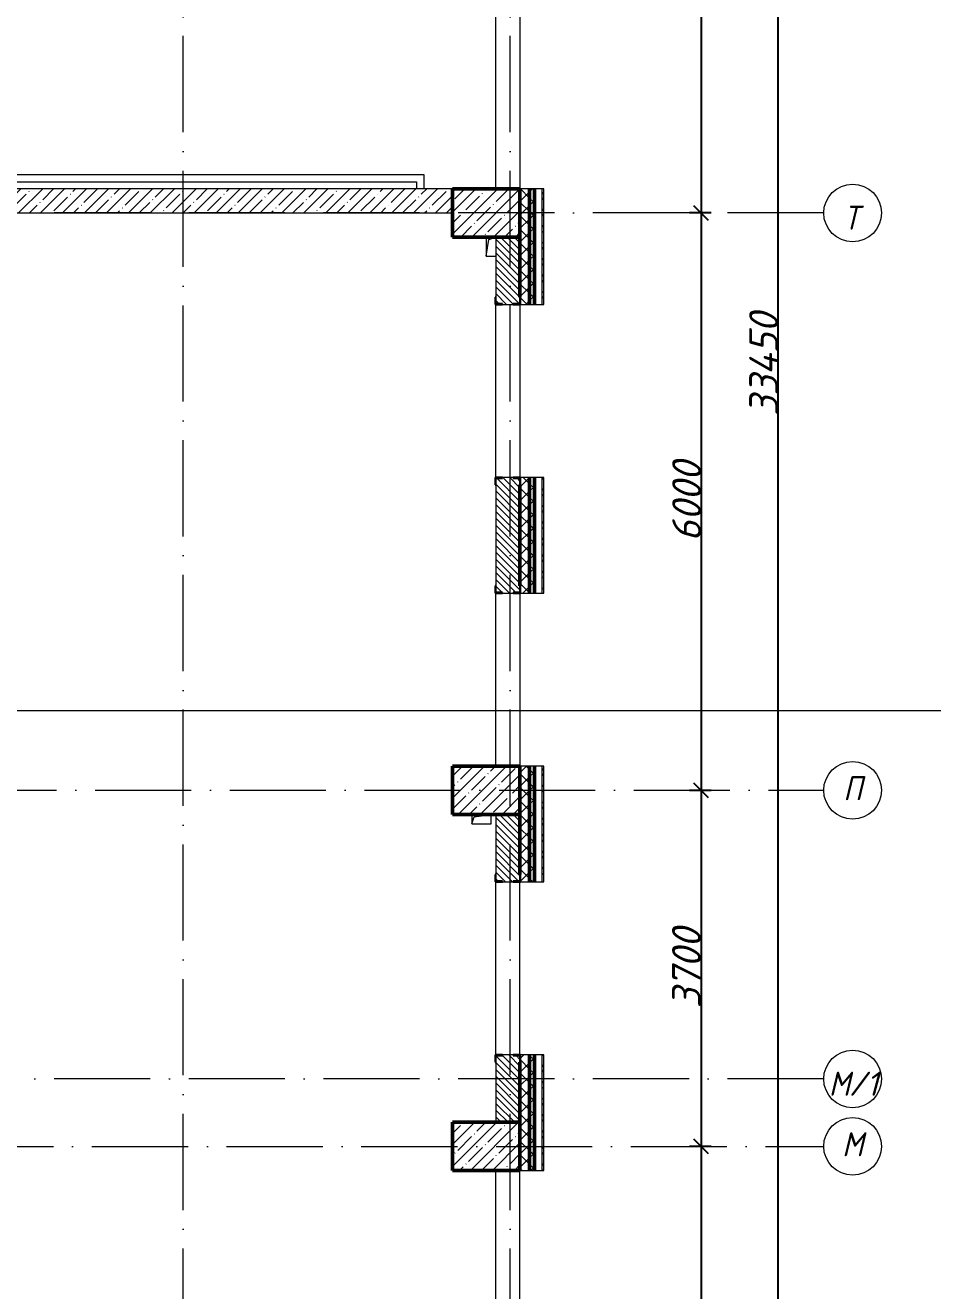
# Model space of a CAD drawing. Header units: millimetres. Extents: x -537608 to 253996, y -217170 to 186033.
# Drawn here: x -160277 to -150845, y 104465 to 117615 of the extents above; entities that cross this region are included whole.
import ezdxf

# ---------------------------------------------------------------- set-up
doc = ezdxf.new("R2010")
doc.units = ezdxf.units.MM
doc.linetypes.add('50_200_ШТРИХ_1Т_ш5_п1_п1_', pattern=[1400, 1000, -200, 0, -200])
for name, color, linetype, lineweight in [('A-____-____-DIMS', 7, 'Continuous', 9), ('A-DETL-____-OTLN-4', 7, 'Continuous', 18), ('A-GENM-____-MCUT', 7, 'Continuous', 25), ('A-GENM-____-OTLN', 7, 'Continuous', 9), ('A-GENM-____-OTLN-1', 7, 'Continuous', 25), ('A-WALL-____-MCUT-1', 7, 'Continuous', 9), ('A-WALL-____-MCUT-2', 7, 'Continuous', 50), ('A-WALL-____-MCUT-3', 7, 'Continuous', 9), ('A-WALL-____-OTLN', 7, 'Continuous', 9), ('A-WALL-____-PATT-1', 7, 'Continuous', 9), ('A-WALL-FNSH-MCUT-1', 7, 'Continuous', 9), ('S-COLS-____-MCUT', 7, 'Continuous', 50), ('S-COLS-____-OTLN', 7, 'Continuous', 9), ('S-GRID-____-IDEN', 7, 'Continuous', 9), ('S-GRID-____-OTLN-1', 7, '50_200_ШТРИХ_1Т_ш5_п1_п1_', 9)]:
    doc.layers.add(name, color=color, linetype=linetype, lineweight=lineweight)
doc.layers.add('G-____-____-SYMB-1', color=9, linetype='Continuous', lineweight=9, true_color=0x808080)
doc.styles.add('ISOCPEUR_I', font='isocpeui.ttf', dxfattribs={"height": 300})
doc.dimstyles.new('ISO-2_5_0_9К_БОЛЬШОЙ_ОСИ', dxfattribs={"dimscale": 304.8, "dimtxt": 248.995294, "dimasz": 0.492126, "dimexe": 0.393701, "dimexo": 0, "dimgap": 0, "dimtad": 1, "dimdec": 0, "dimzin": 0, "dimdsep": 46, "dimtxsty": 'ISOCPEUR_I', "dimblk1": 'OBLIQUE', "dimblk2": 'OBLIQUE', "dimsah": 1, "dimcen": 0.09, "dimdle": 0.393701, "dimazin": 0, "dimtfac": 1, "dimtdec": 4, "dimtix": 1, "dimtmove": 0, "dimatfit": 3, "dimfxl": 1, "dimtvp": 1, "dimtolj": 1, "dimtzin": 0, "dimarcsym": 2})
pattern_1 = [(45, (-178684.97, 83184.24), (-70.71068, 70.71068), []), (135, (-178684.97, 83184.24), (-70.71068, -70.71068), [])]
pattern_2 = [(135, (-178684.97, 83184.237), (-35.35534, -35.35534), [])]

# ---------------------------------------------------------------- blocks, each defined once
blk = doc.blocks.new('BSC_Колонна _Прямоугольная - 500х700-25976089-АР1_План отверстий 3 этажа в осях 1-64_А-ГГ')
at = {"layer": 'S-COLS-____-OTLN'}
h = blk.add_hatch(dxfattribs=at)
h.set_pattern_fill('FP_40', color=256, style=0, pattern_type=2)
h.set_pattern_definition([(315, (-32481.04, 23200), (114.04925, 114.04925), []), (315, (-32481.04, 23085.95), (114.04925, 114.04925), [201.613, -40.323, 3.353, -36.97])])
h.paths.add_polyline_path([(-250, 350), (-250, -350), (250, -350), (250, 350)], flags=0)
at = {"layer": 'S-COLS-____-MCUT'}
for p, q in [((250, 350), (-250, 350)), ((-250, 350), (-250, -350)), ((250, -350), (250, 350)), ((-250, -350), (250, -350))]:
    blk.add_line(p, q, dxfattribs=at)
blk = doc.blocks.new('BSC_Колонна _Прямоугольная - 500х700-V126-АР1_План отверстий 3 этажа в осях 1-64_А-ГГ')
at = {"layer": 'S-COLS-____-OTLN'}
h = blk.add_hatch(dxfattribs=at)
h.set_pattern_fill('FP_149', color=256, style=0, pattern_type=2)
h.set_pattern_definition([(315, (-22781.04, 23200), (114.04925, 114.04925), []), (315, (-22781.04, 23085.95), (114.04925, 114.04925), [201.613, -40.323, 3.353, -36.97])])
h.paths.add_polyline_path([(-250, 350), (-250, -350), (250, -350), (250, 350)], flags=0)
at = {"layer": 'S-COLS-____-MCUT'}
for p, q in [((250, 350), (-250, 350)), ((-250, 350), (-250, -350)), ((250, -350), (250, 350)), ((-250, -350), (250, -350))]:
    blk.add_line(p, q, dxfattribs=at)
blk = doc.blocks.new('BSC_Колонна _Прямоугольная - 500х700-V127-АР1_План отверстий 3 этажа в осях 1-64_А-ГГ')
at = {"layer": 'S-COLS-____-OTLN'}
h = blk.add_hatch(dxfattribs=at)
h.set_pattern_fill('FP_150', color=256, style=0, pattern_type=2)
h.set_pattern_definition([(315, (-26481.04, 23200), (114.04925, 114.04925), []), (315, (-26481.04, 23085.95), (114.04925, 114.04925), [201.613, -40.323, 3.353, -36.97])])
h.paths.add_polyline_path([(-250, 237), (-250, -350), (250, -350), (250, 350), (-250, 350)], flags=0)
at = {"layer": 'S-COLS-____-MCUT'}
for p, q in [((250, 350), (-250, 350)), ((-250, 350), (-250, -350)), ((250, -350), (250, 350)), ((-250, -350), (250, -350))]:
    blk.add_line(p, q, dxfattribs=at)
blk = doc.blocks.new('Фахверк_СКБ_Уголок - 250_2700-27497298-АР1_План отверстий 3 этажа в осях 1-64_А-ГГ')
at = {"layer": 'A-GENM-____-MCUT'}
for p, q in [((200, 181), (125, 181)), ((125, 181), (125, 106)), ((131, 106), (131, 175)), ((131, 175), (200, 175)), ((200, 175), (200, 181)), ((125, 106), (131, 106)), ((131, -6), (125, -6)), ((125, -6), (125, -81)), ((125, -81), (200, -81)), ((131, -75), (131, -6)), ((200, -75), (131, -75)), ((200, -81), (200, -75))]:
    blk.add_line(p, q, dxfattribs=at)
blk = doc.blocks.new('AR_Отверстие прямоугольное _в плите_ - AR_Отверстие прямоугольное _в плите_-30510803-АР1_План отверстий 3 этажа в осях 1-64_А-ГГ')
at = {"layer": 'A-GENM-____-OTLN'}
for p, q in [((-50, 100), (-50, -100)), ((-50, -100), (-25, 75)), ((-25, 75), (50, 100)), ((-50, -100), (50, -100))]:
    blk.add_line(p, q, dxfattribs=at)
blk = doc.blocks.new('AR_Отверстие прямоугольное _в плите_ - AR_Отверстие прямоугольное _в плите_-V183-АР1_План отверстий 3 этажа в осях 1-64_А-ГГ')
at = {"layer": 'A-GENM-____-OTLN'}
for p, q in [((-100, 50), (-100, -50)), ((-100, -50), (-75, 25)), ((-75, 25), (100, 50)), ((100, -50), (100, 50)), ((-100, -50), (100, -50))]:
    blk.add_line(p, q, dxfattribs=at)
blk = doc.blocks.new('Ось сетки - Круг_Ø6_00__ISO-2_5_0_9K_-25732049-АР1_План отверстий 3 этажа в осях 1-64_А-ГГ')
at = {"layer": 'S-GRID-____-IDEN'}
blk.add_circle((0, 0), 3, dxfattribs=at)
blk = doc.blocks.new('_Oblique')
at = {"color": 0, "linetype": 'ByBlock', "lineweight": -2}
blk.add_line((-0.5, -0.5), (0.5, 0.5), dxfattribs=at)
blk = doc.blocks.new('*D1171')
at = {"layer": 'A-____-____-DIMS', "color": 0, "lineweight": -2, "transparency": 16777216}
for p, q in [((-153252, 121785), (-153252, 115545)), ((-153146, 121665), (-153372, 121665)), ((-153146, 115665), (-153372, 115665))]:
    blk.add_line(p, q, dxfattribs=at)
at = {"layer": 'Defpoints', "color": 0, "transparency": 16777216}
for p in [(-153146, 121665), (-153252, 115665), (-153146, 115665)]:
    blk.add_point(p, dxfattribs=at)
at = {"layer": 'A-____-____-DIMS', "color": 0, "lineweight": -2, "transparency": 16777216, "xscale": 150, "yscale": 150, "zscale": 150}
for p, rotation in [((-153252, 121665), 90), ((-153252, 115665), 270)]:
    blk.add_blockref('_Oblique', p, dxfattribs=dict(at, rotation=rotation))
at = {"layer": 'A-____-____-DIMS', "color": 0, "transparency": 16777216, "insert": (-153402, 118665), "char_height": 300, "width": 758.48, "attachment_point": 5, "rotation": 90, "style": 'ISOCPEUR_I'}
blk.add_mtext('\\A1;6000', dxfattribs=at)
blk = doc.blocks.new('*D1172')
at = {"layer": 'A-____-____-DIMS', "color": 0, "lineweight": -2, "transparency": 16777216}
for p, q in [((-153252, 115785), (-153252, 109545)), ((-153146, 115665), (-153372, 115665)), ((-153146, 109665), (-153372, 109665))]:
    blk.add_line(p, q, dxfattribs=at)
at = {"layer": 'Defpoints', "color": 0, "transparency": 16777216}
for p in [(-153146, 115665), (-153252, 109665), (-153146, 109665)]:
    blk.add_point(p, dxfattribs=at)
at = {"layer": 'A-____-____-DIMS', "color": 0, "lineweight": -2, "transparency": 16777216, "xscale": 150, "yscale": 150, "zscale": 150}
for p, rotation in [((-153252, 115665), 90), ((-153252, 109665), 270)]:
    blk.add_blockref('_Oblique', p, dxfattribs=dict(at, rotation=rotation))
at = {"layer": 'A-____-____-DIMS', "color": 0, "transparency": 16777216, "insert": (-153402, 112665), "char_height": 300, "width": 758.48, "attachment_point": 5, "rotation": 90, "style": 'ISOCPEUR_I'}
blk.add_mtext('\\A1;6000', dxfattribs=at)
blk = doc.blocks.new('*D1173')
at = {"layer": 'A-____-____-DIMS', "color": 0, "lineweight": -2, "transparency": 16777216}
for p, q in [((-153252, 109785), (-153252, 105845)), ((-153146, 109665), (-153372, 109665)), ((-153146, 105965), (-153372, 105965))]:
    blk.add_line(p, q, dxfattribs=at)
at = {"layer": 'Defpoints', "color": 0, "transparency": 16777216}
for p in [(-153146, 109665), (-153252, 105965), (-153146, 105965)]:
    blk.add_point(p, dxfattribs=at)
at = {"layer": 'A-____-____-DIMS', "color": 0, "lineweight": -2, "transparency": 16777216, "xscale": 150, "yscale": 150, "zscale": 150}
for p, rotation in [((-153252, 109665), 90), ((-153252, 105965), 270)]:
    blk.add_blockref('_Oblique', p, dxfattribs=dict(at, rotation=rotation))
at = {"layer": 'A-____-____-DIMS', "color": 0, "transparency": 16777216, "insert": (-153404, 107815), "char_height": 300, "width": 758.48, "attachment_point": 5, "rotation": 90, "style": 'ISOCPEUR_I'}
blk.add_mtext('\\A1;3700', dxfattribs=at)
blk = doc.blocks.new('*D1174')
at = {"layer": 'A-____-____-DIMS', "color": 0, "lineweight": -2, "transparency": 16777216}
for p, q in [((-153252, 106085), (-153252, 100545)), ((-153146, 105965), (-153372, 105965)), ((-153146, 100665), (-153372, 100665))]:
    blk.add_line(p, q, dxfattribs=at)
at = {"layer": 'Defpoints', "color": 0, "transparency": 16777216}
for p in [(-153146, 105965), (-153252, 100665), (-153146, 100665)]:
    blk.add_point(p, dxfattribs=at)
at = {"layer": 'A-____-____-DIMS', "color": 0, "lineweight": -2, "transparency": 16777216, "xscale": 150, "yscale": 150, "zscale": 150}
for p, rotation in [((-153252, 105965), 90), ((-153252, 100665), 270)]:
    blk.add_blockref('_Oblique', p, dxfattribs=dict(at, rotation=rotation))
at = {"layer": 'A-____-____-DIMS', "color": 0, "transparency": 16777216, "insert": (-153402, 103315), "char_height": 300, "width": 758.48, "attachment_point": 5, "rotation": 90, "style": 'ISOCPEUR_I'}
blk.add_mtext('\\A1;5300', dxfattribs=at)
blk = doc.blocks.new('*D1176')
at = {"layer": 'A-____-____-DIMS', "color": 0, "lineweight": -2, "transparency": 16777216}
for p, q in [((-152452, 97245), (-152452, 130935)), ((-152559, 130815), (-152332, 130815)), ((-152559, 97365), (-152332, 97365))]:
    blk.add_line(p, q, dxfattribs=at)
at = {"layer": 'Defpoints', "color": 0, "transparency": 16777216}
for p in [(-152559, 130815), (-152452, 130815), (-152559, 97365)]:
    blk.add_point(p, dxfattribs=at)
at = {"layer": 'A-____-____-DIMS', "color": 0, "lineweight": -2, "transparency": 16777216, "xscale": 150, "yscale": 150, "zscale": 150}
for p, rotation in [((-152452, 130815), 90), ((-152452, 97365), 270)]:
    blk.add_blockref('_Oblique', p, dxfattribs=dict(at, rotation=rotation))
at = {"layer": 'A-____-____-DIMS', "color": 0, "transparency": 16777216, "insert": (-152602, 114090), "char_height": 300, "width": 971.08, "attachment_point": 5, "rotation": 90, "style": 'ISOCPEUR_I'}
blk.add_mtext('\\A1;33450', dxfattribs=at)

msp = doc.modelspace()

# ---------------------------------------------------------------- hatches: boundary and pattern name
at = {"layer": 'A-WALL-____-PATT-1'}
h = msp.add_hatch(dxfattribs=at)
h.set_pattern_fill('FP_1', color=256, style=0, pattern_type=2)
h.set_pattern_definition(pattern_1)
h.paths.add_polyline_path([(-155034.9702, 92715.2788), (-155034.9702, 94915.2788), (-155128.9702, 94915.2788), (-155128.9702, 94840.2788), (-155134.9702, 94840.2788), (-155134.9702, 92715.2788)], flags=0)
h.paths.add_polyline_path([(-155034.9702, 96715.2788), (-155034.9702, 97915.2788), (-155128.9702, 97915.2788), (-155128.9702, 97840.2788), (-155134.9702, 97840.2788), (-155134.9702, 96790.2788), (-155128.9702, 96790.2788), (-155128.9702, 96715.2788)], flags=0)
h.paths.add_polyline_path([(-155034.9702, 99715.2788), (-155034.9702, 100915.2788), (-155134.9702, 100915.2788), (-155134.9702, 99790.2788), (-155128.9702, 99790.2788), (-155128.9702, 99715.2788)], flags=0)
h.paths.add_polyline_path([(-155034.9702, 102715.2788), (-155034.9702, 103915.2788), (-155128.9702, 103915.2788), (-155128.9702, 103840.2788), (-155134.9702, 103840.2788), (-155134.9702, 102790.2788), (-155128.9702, 102790.2788), (-155128.9702, 102715.2788)], flags=0)
h.paths.add_polyline_path([(-155134.9702, 105715.2788), (-155034.9702, 105715.2788), (-155034.9702, 106915.2788), (-155128.9702, 106915.2788), (-155128.9702, 106840.2788), (-155134.9702, 106840.2788), (-155134.9702, 106215.2788)], flags=0)
h.paths.add_polyline_path([(-155128.9702, 108715.2788), (-155034.9702, 108715.2788), (-155034.9702, 109915.2788), (-155134.9702, 109915.2788), (-155134.9702, 108790.2788), (-155128.9702, 108790.2788), (-155128.9702, 108721.2788)], flags=0)
h.paths.add_polyline_path([(-155128.9702, 111715.2788), (-155034.9702, 111715.2788), (-155034.9702, 112915.2788), (-155128.9702, 112915.2788), (-155128.9702, 112840.2788), (-155134.9702, 112840.2788), (-155134.9702, 111790.2788), (-155128.9702, 111790.2788), (-155128.9702, 111721.2788)], flags=0)
h.paths.add_polyline_path([(-155128.9702, 114715.2788), (-155034.9702, 114715.2788), (-155034.9702, 115915.2788), (-155134.9702, 115915.2788), (-155134.9702, 114790.2788), (-155128.9702, 114790.2788), (-155128.9702, 114721.2788)], flags=0)
h.paths.add_polyline_path([(-155034.9702, 117715.2788), (-155034.9702, 118915.2788), (-155128.9702, 118915.2788), (-155128.9702, 118840.2788), (-155134.9702, 118840.2788), (-155134.9702, 117790.2788), (-155128.9702, 117790.2788), (-155128.9702, 117715.2788)], flags=0)
h.paths.add_polyline_path([(-155128.9702, 120715.2788), (-155034.9702, 120715.2788), (-155034.9702, 121915.2788), (-155134.9702, 121915.2788), (-155134.9702, 120790.2788), (-155128.9702, 120790.2788), (-155128.9702, 120721.2788)], flags=0)
h.paths.add_polyline_path([(-155034.9702, 123715.2788), (-155034.9702, 124965.2788), (-155128.9702, 124965.2788), (-155128.9702, 124890.2788), (-155134.9702, 124890.2788), (-155134.9702, 123790.2788), (-155128.9702, 123790.2788), (-155128.9702, 123715.2788)], flags=0)
h.paths.add_polyline_path([(-155034.9702, 126765.2788), (-155034.9702, 130915.2788), (-155134.9702, 130915.2788), (-155134.9702, 126765.2788)], flags=0)
h = msp.add_hatch(dxfattribs=at)
h.set_pattern_fill('FP_1', color=256, style=0, pattern_type=2)
h.set_pattern_definition(pattern_1)
h.paths.add_polyline_path([(-154984.9702, 92715.2788), (-154984.9702, 94915.2788), (-155034.9702, 94915.2788), (-155034.9702, 92715.2788)], flags=0)
h.paths.add_polyline_path([(-154984.9702, 96715.2788), (-154984.9702, 97915.2788), (-155034.9702, 97915.2788), (-155034.9702, 96715.2788)], flags=0)
h.paths.add_polyline_path([(-154984.9702, 99715.2788), (-154984.9702, 100915.2788), (-155034.9702, 100915.2788), (-155034.9702, 99715.2788)], flags=0)
h.paths.add_polyline_path([(-154984.9702, 102715.2788), (-154984.9702, 103915.2788), (-155034.9702, 103915.2788), (-155034.9702, 102715.2788)], flags=0)
h.paths.add_polyline_path([(-154984.9702, 105715.2788), (-154984.9702, 106915.2788), (-155034.9702, 106915.2788), (-155034.9702, 105715.2788)], flags=0)
h.paths.add_polyline_path([(-155034.9702, 108715.2788), (-154984.9702, 108715.2788), (-154984.9702, 109915.2788), (-155034.9702, 109915.2788), (-155034.9702, 109719.2014)], flags=0)
h.paths.add_polyline_path([(-155034.9702, 111715.2788), (-154984.9702, 111715.2788), (-154984.9702, 112915.2788), (-155034.9702, 112915.2788)], flags=0)
h.paths.add_polyline_path([(-154984.9702, 114715.2788), (-154984.9702, 115915.2788), (-155034.9702, 115915.2788), (-155034.9702, 114715.2788)], flags=0)
h.paths.add_polyline_path([(-155034.9702, 117715.2788), (-154984.9702, 117715.2788), (-154984.9702, 118915.2788), (-155034.9702, 118915.2788), (-155034.9702, 118319.5052)], flags=0)
h.paths.add_polyline_path([(-155034.9702, 120715.2788), (-154984.9702, 120715.2788), (-154984.9702, 121915.2788), (-155034.9702, 121915.2788), (-155034.9702, 121759.6267)], flags=0)
h.paths.add_polyline_path([(-154984.9702, 123715.2788), (-154984.9702, 124965.2788), (-155034.9702, 124965.2788), (-155034.9702, 123715.2788)], flags=0)
h.paths.add_polyline_path([(-154984.9702, 126765.2788), (-154984.9702, 130915.2788), (-155034.9702, 130915.2788), (-155034.9702, 126765.2788)], flags=0)
h = msp.add_hatch(dxfattribs=at)
h.set_pattern_fill('FP_3', color=256, style=0, pattern_type=2)
h.set_pattern_definition([(45, (-178684.97, 83184.24), (-85.5366, 85.5366), []), (45, (-178627.95, 83184.24), (-85.5366, 85.5366), [])])
h.paths.add_polyline_path([(-154904.9702, 92905.2788), (-154884.9702, 92905.2788), (-154884.9702, 94915.2788), (-154904.9702, 94915.2788), (-154904.9702, 92948.6091)], flags=0)
h.paths.add_polyline_path([(-154884.9702, 96715.2788), (-154884.9702, 97915.2788), (-154904.9702, 97915.2788), (-154904.9702, 96715.2788)], flags=0)
h.paths.add_polyline_path([(-154884.9702, 99715.2788), (-154884.9702, 100915.2788), (-154904.9702, 100915.2788), (-154904.9702, 99715.2788)], flags=0)
h.paths.add_polyline_path([(-154884.9702, 102715.2788), (-154884.9702, 103915.2788), (-154904.9702, 103915.2788), (-154904.9702, 102715.2788)], flags=0)
h.paths.add_polyline_path([(-154904.9702, 105715.2788), (-154884.9702, 105715.2788), (-154884.9702, 106915.2788), (-154904.9702, 106915.2788)], flags=0)
h.paths.add_polyline_path([(-154884.9702, 108715.2788), (-154884.9702, 109915.2788), (-154904.9702, 109915.2788), (-154904.9702, 108715.2788)], flags=0)
h.paths.add_polyline_path([(-154884.9702, 111715.2788), (-154884.9702, 112915.2788), (-154904.9702, 112915.2788), (-154904.9702, 111715.2788)], flags=0)
h.paths.add_polyline_path([(-154904.9702, 114715.2788), (-154884.9702, 114715.2788), (-154884.9702, 115915.2788), (-154904.9702, 115915.2788), (-154904.9702, 114879.3837)], flags=0)
h.paths.add_polyline_path([(-154884.9702, 117715.2788), (-154884.9702, 118915.2788), (-154904.9702, 118915.2788), (-154904.9702, 117715.2788)], flags=0)
h.paths.add_polyline_path([(-154884.9702, 120715.2788), (-154884.9702, 121915.2788), (-154904.9702, 121915.2788), (-154904.9702, 120715.2788)], flags=0)
h.paths.add_polyline_path([(-154904.9702, 123715.2788), (-154884.9702, 123715.2788), (-154884.9702, 124735.2788), (-154904.9702, 124735.2788), (-154904.9702, 124339.7178)], flags=0)
h = msp.add_hatch(dxfattribs=at)
h.set_pattern_fill('FP_38', color=256, style=0, pattern_type=2)
h.set_pattern_definition([(45, (-178684.97, 83184.24), (-114.04925, 114.04925), []), (45, (-178570.92, 83184.24), (-114.04925, 114.04925), [201.612, -40.322, 3.353, -36.97])])
h.paths.add_polyline_path([(-155834.9702, 115665.2788), (-155834.9702, 115915.2788), (-162234.9702, 115915.2788), (-162234.9702, 115665.2788), (-157489.0756, 115665.2788)], flags=0)
h.paths.add_polyline_path([(-163384.9702, 115665.2788), (-163384.9702, 115915.2788), (-164084.9702, 115915.2788), (-164084.9702, 115665.2788)], flags=0)
h = msp.add_hatch(dxfattribs=at)
h.set_pattern_fill('FP_6', color=256, style=0, pattern_type=2)
h.set_pattern_definition(pattern_2)
h.paths.add_polyline_path([(-155203.9702, 111715.2788), (-155203.9702, 111721.2788), (-155134.9702, 111721.2788), (-155134.9702, 112909.2788), (-155203.9702, 112909.2788), (-155203.9702, 112915.2788), (-155315.9702, 112915.2788), (-155315.9702, 112909.2788), (-155384.9702, 112909.2788), (-155384.9702, 111721.2788), (-155315.9702, 111721.2788), (-155315.9702, 111715.2788)], flags=0)
h.paths.add_polyline_path([(-155203.9702, 114715.2788), (-155203.9702, 114721.2788), (-155134.9702, 114721.2788), (-155134.9702, 115415.2788), (-155384.9702, 115415.2788), (-155384.9702, 114721.2788), (-155315.9702, 114721.2788), (-155315.9702, 114715.2788)], flags=0)
h = msp.add_hatch(dxfattribs=at)
h.set_pattern_fill('FP_6', color=256, style=0, pattern_type=2)
h.set_pattern_definition(pattern_2)
h.paths.add_polyline_path([(-155315.9702, 106215.2788), (-155134.9702, 106215.2788), (-155134.9702, 106909.2788), (-155203.9702, 106909.2788), (-155203.9702, 106915.2788), (-155315.9702, 106915.2788), (-155315.9702, 106909.2788), (-155384.9702, 106909.2788), (-155384.9702, 106215.2788)], flags=0)
h.paths.add_polyline_path([(-155315.9702, 108715.2788), (-155203.9702, 108715.2788), (-155203.9702, 108721.2788), (-155134.9702, 108721.2788), (-155134.9702, 109415.2788), (-155384.9702, 109415.2788), (-155384.9702, 108721.2788), (-155315.9702, 108721.2788)], flags=0)

# ---------------------------------------------------------------- linework, layer by layer
at = {"layer": 'A-DETL-____-OTLN-4'}
for p, q in [((-163884.9702, 116065.2788), (-156134.9702, 116065.2788)), ((-163884.9702, 115990.2788), (-156209.9702, 115990.2788)), ((-156209.9702, 115990.2788), (-156209.9702, 115915.2788)), ((-156134.9702, 116065.2788), (-156134.9702, 115915.2788))]:
    msp.add_line(p, q, dxfattribs=at)
at = {"layer": 'A-WALL-____-MCUT-1'}
for p, q in [((-155834.9702, 115915.2788), (-162234.9702, 115915.2788)), ((-162234.9702, 115665.2788), (-155834.9702, 115665.2788))]:
    msp.add_line(p, q, dxfattribs=at)
at = {"layer": 'A-WALL-____-MCUT-2'}
for p, q in [((-155034.9702, 114715.2788), (-155034.9702, 115915.2788)), ((-154984.9702, 114715.2788), (-154984.9702, 115915.2788)), ((-155134.9702, 115415.2788), (-155134.9702, 114790.2788)), ((-155134.9702, 112840.2788), (-155134.9702, 111790.2788)), ((-155034.9702, 111715.2788), (-155034.9702, 112915.2788)), ((-154984.9702, 111715.2788), (-154984.9702, 112915.2788)), ((-155034.9702, 108715.2788), (-155034.9702, 109915.2788)), ((-154984.9702, 108715.2788), (-154984.9702, 109915.2788)), ((-155134.9702, 109415.2788), (-155134.9702, 108790.2788)), ((-155034.9702, 105715.2788), (-155034.9702, 106915.2788)), ((-154984.9702, 105715.2788), (-154984.9702, 106915.2788)), ((-155134.9702, 106840.2788), (-155134.9702, 106215.2788))]:
    msp.add_line(p, q, dxfattribs=at)
at = {"layer": 'A-WALL-____-MCUT-3'}
for p, q in [((-154904.9702, 115915.2788), (-155134.9702, 115915.2788)), ((-154904.9702, 114715.2788), (-154904.9702, 115915.2788)), ((-155384.9702, 115415.2788), (-155384.9702, 114790.2788)), ((-155315.9702, 114715.2788), (-155203.9702, 114715.2788)), ((-155128.9702, 114715.2788), (-154904.9702, 114715.2788)), ((-155384.9702, 112840.2788), (-155384.9702, 111790.2788)), ((-155203.9702, 112915.2788), (-155315.9702, 112915.2788)), ((-154904.9702, 112915.2788), (-155128.9702, 112915.2788)), ((-154904.9702, 111715.2788), (-154904.9702, 112915.2788)), ((-155315.9702, 111715.2788), (-155203.9702, 111715.2788)), ((-155128.9702, 111715.2788), (-154904.9702, 111715.2788)), ((-154904.9702, 109915.2788), (-155134.9702, 109915.2788)), ((-154904.9702, 108715.2788), (-154904.9702, 109915.2788)), ((-155384.9702, 109415.2788), (-155384.9702, 108790.2788)), ((-155315.9702, 108715.2788), (-155203.9702, 108715.2788)), ((-155128.9702, 108715.2788), (-154904.9702, 108715.2788)), ((-155203.9702, 106915.2788), (-155315.9702, 106915.2788)), ((-154904.9702, 106915.2788), (-155128.9702, 106915.2788)), ((-154904.9702, 105715.2788), (-154904.9702, 106915.2788)), ((-155384.9702, 106840.2788), (-155384.9702, 106215.2788)), ((-155134.9702, 105715.2788), (-154904.9702, 105715.2788))]:
    msp.add_line(p, q, dxfattribs=at)
at = {"layer": 'A-WALL-____-OTLN'}
for p, q in [((-155384.9702, 115915.2788), (-155384.9702, 117715.2788)), ((-155134.9702, 117715.2788), (-155134.9702, 115915.2788)), ((-155134.9702, 115915.2788), (-155134.9702, 115915.2788)), ((-155384.9702, 112915.2788), (-155384.9702, 114715.2788)), ((-155134.9702, 114715.2788), (-155134.9702, 112915.2788)), ((-155134.9702, 112915.2788), (-155134.9702, 112915.2788)), ((-155384.9702, 109915.2788), (-155384.9702, 111715.2788)), ((-155134.9702, 111715.2788), (-155134.9702, 111715.2788)), ((-155134.9702, 111715.2788), (-155134.9702, 109915.2788)), ((-155384.9702, 106915.2788), (-155384.9702, 108715.2788)), ((-155134.9702, 106915.2788), (-155134.9702, 108715.2788)), ((-155384.9702, 103915.2788), (-155384.9702, 105715.2788)), ((-155134.9702, 103915.2788), (-155134.9702, 105715.2788))]:
    msp.add_line(p, q, dxfattribs=at)
at = {"layer": 'A-WALL-FNSH-MCUT-1'}
for p, q in [((-154884.9702, 115915.2788), (-154904.9702, 115915.2788)), ((-154884.9702, 114715.2788), (-154884.9702, 115915.2788)), ((-154904.9702, 114715.2788), (-154884.9702, 114715.2788)), ((-154884.9702, 112915.2788), (-154904.9702, 112915.2788)), ((-154884.9702, 111715.2788), (-154884.9702, 112915.2788)), ((-154904.9702, 111715.2788), (-154884.9702, 111715.2788)), ((-154884.9702, 109915.2788), (-154904.9702, 109915.2788)), ((-154884.9702, 108715.2788), (-154884.9702, 109915.2788)), ((-154904.9702, 108715.2788), (-154884.9702, 108715.2788)), ((-154884.9702, 106915.2788), (-154904.9702, 106915.2788)), ((-154884.9702, 105715.2788), (-154884.9702, 106915.2788)), ((-154904.9702, 105715.2788), (-154884.9702, 105715.2788))]:
    msp.add_line(p, q, dxfattribs=at)
at = {"layer": 'G-____-____-SYMB-1'}
msp.add_line((-183784.8821, 110495.2788), (-74535.8978, 110495.2788), dxfattribs=at)
at = {"layer": 'S-GRID-____-OTLN-1'}
for p, q in [((-158634.9702, 78701.6305), (-158634.9702, 133065.1964)), ((-155234.9702, 78701.6305), (-155234.9702, 133065.1964)), ((-151977.231, 115665.2788), (-183353.7404, 115665.2788)), ((-183353.7404, 109665.2788), (-151977.231, 109665.2788)), ((-151977.231, 106665.2788), (-183353.7404, 106665.2788)), ((-170784.9702, 105965.2788), (-151977.231, 105965.2788))]:
    msp.add_line(p, q, dxfattribs=at)

# ---------------------------------------------------------------- block references
at = {"layer": 'A-GENM-____-OTLN'}
for name, p in [('AR_Отверстие прямоугольное _в плите_ - AR_Отверстие прямоугольное _в плите_-30510803-АР1_План отверстий 3 этажа в осях 1-64_А-ГГ', (-155434.9702, 115315.2788)), ('AR_Отверстие прямоугольное _в плите_ - AR_Отверстие прямоугольное _в плите_-V183-АР1_План отверстий 3 этажа в осях 1-64_А-ГГ', (-155534.9702, 109365.2788))]:
    msp.add_blockref(name, p, dxfattribs=at)
at = {"layer": 'A-GENM-____-OTLN-1'}
for p, rotation in [((-155209.9702, 114590.2788), 89.99999999999991), ((-155309.9702, 113040.2788), 269.9999999999999), ((-155209.9702, 111590.2788), 89.99999999999991), ((-155209.9702, 108590.2788), 89.99999999999991), ((-155309.9702, 107040.2788), 269.9999999999999)]:
    msp.add_blockref('Фахверк_СКБ_Уголок - 250_2700-27497298-АР1_План отверстий 3 этажа в осях 1-64_А-ГГ', p, dxfattribs=dict(at, rotation=rotation))
at = {"layer": 'S-COLS-____-OTLN', "rotation": 89.9999999999999}
for name, p in [('BSC_Колонна _Прямоугольная - 500х700-25976089-АР1_План отверстий 3 этажа в осях 1-64_А-ГГ', (-155484.9702, 115665.2788)), ('BSC_Колонна _Прямоугольная - 500х700-V127-АР1_План отверстий 3 этажа в осях 1-64_А-ГГ', (-155484.9702, 109665.2788)), ('BSC_Колонна _Прямоугольная - 500х700-V126-АР1_План отверстий 3 этажа в осях 1-64_А-ГГ', (-155484.9702, 105965.2788))]:
    msp.add_blockref(name, p, dxfattribs=at)
at = {"layer": 'S-GRID-____-IDEN', "xscale": 99.99999999999993, "yscale": 99.99999999999993, "zscale": 99.99999999999993}
for p, rotation in [((-151677.231, 115665.2788), 89.9999999999998), ((-151677.231, 109665.2788), 269.9999999999996), ((-151677.231, 106665.2788), 89.9999999999998), ((-151677.231, 105965.2788), 269.9999999999996)]:
    msp.add_blockref('Ось сетки - Круг_Ø6_00__ISO-2_5_0_9K_-25732049-АР1_План отверстий 3 этажа в осях 1-64_А-ГГ', p, dxfattribs=dict(at, rotation=rotation))

# ---------------------------------------------------------------- texts
at = {"layer": 'S-GRID-____-IDEN', "char_height": 250, "attachment_point": 1, "style": 'ISOCPEUR_I'}
for s, insert, width in [('\\fISOCPEUR|b0|i1|c204|p34|;\\W.9;Т', (-151770.0515, 115741.3547), 223.670812), ('\\fISOCPEUR|b0|i1|c204|p34|;\\W.9;П', (-151775.2105, 109811.9113), 223.670812), ('\\fISOCPEUR|b0|i1|c204|p34|;\\W.9;М', (-151924.8515, 106741.3547), 252.531562), ('/1', (-151716.4921, 106741.3547), 346.329), ('\\fISOCPEUR|b0|i1|c204|p34|;\\W.9;М', (-151786.9105, 106111.9113), 252.531562)]:
    msp.add_mtext(s, dxfattribs=dict(at, insert=insert, width=width))

# ---------------------------------------------------------------- dimensions: what is measured, and where the dimension line sits
at = {"layer": 'A-____-____-DIMS'}
for base, p1, p2, override, picture, middle in [((-152452.4369, 130815.2788), (-152558.5029, 97365.2788), (-152558.5029, 130815.2788), {"dimpost": '<>', "dimfxl": 33450}, '*D1176', (-152602.4369, 114090.2788)), ((-153252.4369, 115665.2788), (-153146.3709, 121665.2788), (-153146.3709, 115665.2788), {"dimpost": '<>', "dimfxl": 6000}, '*D1171', (-153402.4369, 118665.2788)), ((-153252.4369, 109665.2788), (-153146.3709, 115665.2788), (-153146.3709, 109665.2788), {"dimpost": '<>', "dimfxl": 6000}, '*D1172', (-153402.4369, 112665.2788)), ((-153252.4369, 105965.2788), (-153146.3709, 109665.2788), (-153146.3709, 105965.2788), {"dimpost": '<>', "dimfxl": 3700}, '*D1173', (-153404.3687, 107815.2788)), ((-153252.4369, 100665.2788), (-153146.3709, 105965.2788), (-153146.3709, 100665.2788), {"dimpost": '<>', "dimfxl": 5300}, '*D1174', (-153402.4369, 103315.2788))]:
    dim = msp.add_linear_dim(base=base, p1=p1, p2=p2, angle=90, dimstyle='ISO-2_5_0_9К_БОЛЬШОЙ_ОСИ', override=override, dxfattribs=at)
    dim.commit()
    dim.dimension.update_dxf_attribs({"geometry": picture, "text_midpoint": middle})

doc.saveas('drawing.dxf')
